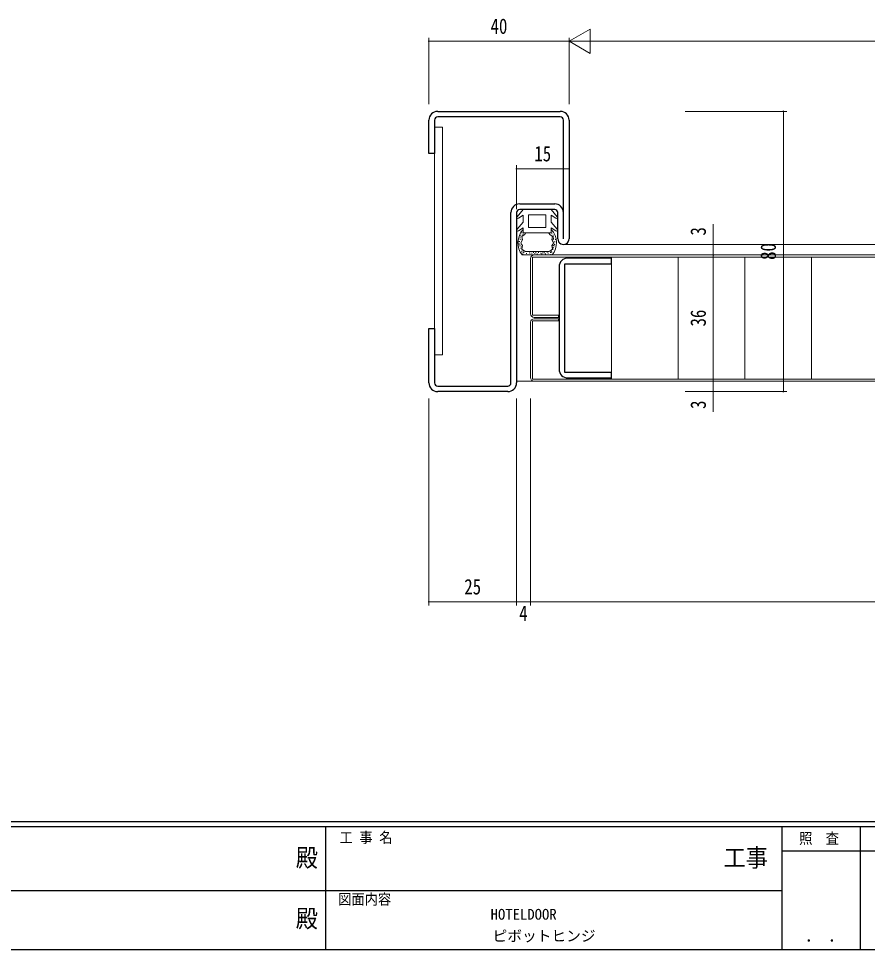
# Model space of a CAD drawing. Units: millimetres, scale not verified. Extents: x -397 to 397, y -282 to 282.
# Drawn here: x -96.5 to 145.7, y -282.1 to -16.4 of the extents above; entities that cross this region are included whole.
import ezdxf
from ezdxf.enums import TextEntityAlignment as Align

# ---------------------------------------------------------------- set-up
doc = ezdxf.new("R2010")
doc.units = ezdxf.units.MM
doc.header["$LTSCALE"] = 2
for name, color, linetype in [('0-1_USER1', 3, 'Continuous'), ('0-2_YKK_11', 7, 'Continuous'), ('0-7_YKK_ZWAK', 7, 'Continuous')]:
    doc.layers.add(name, color=color, linetype=linetype)
for name, color, linetype, lineweight in [('0-3_YKK_12', 2, 'Continuous', 18), ('0-4_YKK_13', 4, 'Continuous', 18), ('0-6_YKK_D', 6, 'Continuous', 18)]:
    doc.layers.add(name, color=color, linetype=linetype, lineweight=lineweight)
doc.styles.add('ＭＳ ゴシック', font='')
doc.styles.get('ＭＳ ゴシック').set_extended_font_data('MS Gothic')

msp = doc.modelspace()

# ---------------------------------------------------------------- linework, layer by layer
at = {"layer": '0-2_YKK_11'}
for p, q in [((23.112, -42.901), (58.112, -42.901)), ((58.112, -44.501), (23.112, -44.501)), ((20.612, -54.901), (20.612, -45.401)), ((22.212, -45.401), (22.212, -54.901)), ((59.012, -79.301), (59.012, -45.401)), ((60.612, -45.401), (60.612, -79.301)), ((22.212, -54.901), (20.612, -54.901)), ((46.512, -69.301), (56.512, -69.301)), ((56.512, -70.901), (46.512, -70.901)), ((44.012, -120.401), (44.012, -71.801)), ((45.612, -71.801), (45.612, -120.401)), ((57.412, -79.301), (57.412, -71.801)), ((72.762, -84.801), (60.262, -84.801)), ((72.762, -86.401), (72.762, -84.801)), ((57.762, -87.301), (57.762, -116.501)), ((59.362, -86.401), (72.762, -86.401)), ((59.362, -117.401), (59.362, -86.401)), ((20.612, -104.901), (22.212, -104.901)), ((20.612, -120.401), (20.612, -104.901)), ((22.212, -104.901), (22.212, -120.401)), ((72.762, -117.401), (59.362, -117.401)), ((60.262, -119.001), (72.762, -119.001)), ((72.762, -119.001), (72.762, -117.401)), ((23.112, -121.301), (43.112, -121.301)), ((43.112, -122.901), (23.112, -122.901))]:
    msp.add_line(p, q, dxfattribs=at)
for centre, radius, start, end in [((23.112, -45.401), 2.5, 90, 179.99998), ((23.112, -45.401), 0.9, 90, 179.99998), ((58.112, -45.401), 2.5, 0, 90), ((58.112, -45.401), 0.9, 0, 90), ((46.512, -71.801), 2.5, 90, 179.99998), ((46.512, -71.801), 0.9, 90, 179.99998), ((56.512, -71.801), 2.5, 0, 90), ((56.512, -71.801), 0.9, 0.00099, 90), ((59.012, -79.301), 1.6, 179.99946, 0), ((60.262, -87.301), 2.5, 90.00001, 179.99999), ((60.262, -116.501), 2.5, 180.00001, 269.99999), ((23.112, -120.401), 2.5, 179.99998, 270.00002), ((23.112, -120.401), 0.9, 179.99998, 270.00002), ((43.112, -120.401), 0.9, 270.00002, 0), ((43.112, -120.401), 2.5, 269.99967, 0)]:
    msp.add_arc(centre, radius, start, end, dxfattribs=at)
at = {"layer": '0-3_YKK_12'}
for p, q in [((59.012, -80.901), (262.212, -80.901)), ((275.612, -119.901), (45.612, -119.901))]:
    msp.add_line(p, q, dxfattribs=at)
at = {"layer": '0-4_YKK_13'}
for p, q in [((22.212, -47.401), (22.212, -112.401)), ((24.512, -47.401), (22.212, -47.401)), ((24.512, -112.401), (24.512, -47.401)), ((47.512, -70.901), (45.768, -72.979)), ((47.512, -70.901), (55.512, -70.901)), ((55.512, -70.901), (57.256, -72.979)), ((47.512, -72.52), (46.165, -73.421)), ((47.512, -72.52), (47.512, -74.501)), ((54.012, -72.401), (54.012, -76.101)), ((55.512, -72.52), (56.86, -73.421)), ((55.512, -72.52), (55.512, -74.501)), ((47.512, -74.501), (45.768, -76.579)), ((47.512, -76.12), (46.165, -77.021)), ((47.512, -76.12), (47.512, -77.601)), ((54.012, -76.101), (49.012, -76.101)), ((55.512, -74.501), (57.256, -76.579)), ((55.512, -76.12), (56.86, -77.021)), ((55.512, -76.12), (55.512, -77.601)), ((46.393, -79.418), (46.193, -79.418)), ((46.75, -79.004), (46.55, -79.004)), ((46.809, -78.441), (46.609, -78.441)), ((46.954, -79.525), (46.754, -79.525)), ((47.231, -77.561), (47.031, -77.561)), ((47.29, -78.265), (47.09, -78.265)), ((47.583, -77.936), (47.383, -77.936)), ((47.512, -77.601), (51.512, -77.601)), ((55.512, -77.601), (51.512, -77.601)), ((55.829, -77.667), (55.629, -77.667)), ((56.031, -79.596), (55.831, -79.596)), ((56.158, -78.288), (55.958, -78.288)), ((56.216, -78.675), (56.016, -78.675)), ((56.258, -79.429), (56.058, -79.429)), ((56.263, -79.098), (56.063, -79.098)), ((56.795, -79.513), (56.595, -79.513)), ((46.345, -80.169), (46.145, -80.169)), ((46.381, -80.706), (46.181, -80.706)), ((46.548, -80.026), (46.348, -80.026)), ((46.679, -80.849), (46.479, -80.849)), ((46.703, -81.266), (46.503, -81.266)), ((46.906, -81.982), (46.706, -81.982)), ((47.121, -81.601), (46.921, -81.601)), ((56.019, -81.911), (55.819, -81.911)), ((56.055, -81.672), (55.855, -81.672)), ((56.186, -81.171), (55.986, -81.171)), ((56.294, -81.899), (56.094, -81.899)), ((56.389, -80.718), (56.189, -80.718)), ((56.425, -80.121), (56.225, -80.121)), ((56.461, -81.302), (56.261, -81.302)), ((56.592, -80.909), (56.392, -80.909)), ((56.604, -80.145), (56.404, -80.145)), ((47.18, -82.996), (46.98, -82.996)), ((47.311, -82.519), (47.111, -82.519)), ((55.755, -83.901), (47.269, -83.901)), ((47.478, -83.605), (47.278, -83.605)), ((47.598, -83.104), (47.398, -83.104)), ((47.717, -82.758), (47.517, -82.758)), ((47.784, -83.206), (47.584, -83.206)), ((47.908, -83.867), (47.708, -83.867)), ((55.031, -82.901), (47.993, -82.901)), ((48.589, -83.492), (48.389, -83.492)), ((49.429, -83.028), (49.229, -83.028)), ((49.5, -83.421), (49.3, -83.421)), ((49.612, -84.901), (49.612, -100.701)), ((50.09, -83.367), (49.89, -83.367)), ((50.212, -84.501), (271.012, -84.501)), ((50.519, -83.224), (50.319, -83.224)), ((270.612, -83.901), (50.612, -83.901)), ((50.912, -83.51), (50.712, -83.51)), ((51.198, -83.171), (50.998, -83.171)), ((51.645, -83.582), (51.445, -83.582)), ((51.984, -83.171), (51.784, -83.171)), ((52.646, -83.403), (52.446, -83.403)), ((52.914, -83.546), (52.714, -83.546)), ((53.271, -83.313), (53.071, -83.313)), ((53.718, -83.331), (53.518, -83.331)), ((53.986, -83.599), (53.786, -83.599)), ((54.433, -83.117), (54.233, -83.117)), ((54.719, -83.403), (54.519, -83.403)), ((55.399, -83.199), (55.199, -83.199)), ((55.494, -83.748), (55.294, -83.748)), ((55.554, -82.817), (55.354, -82.817)), ((55.745, -83.115), (55.545, -83.115)), ((56.079, -82.376), (55.879, -82.376)), ((72.762, -119.301), (72.762, -84.501)), ((91.762, -119.301), (91.762, -84.501)), ((110.762, -119.301), (110.762, -84.501)), ((129.762, -119.301), (129.762, -84.501)), ((49.612, -118.901), (49.612, -103.101)), ((22.212, -112.401), (24.512, -112.401)), ((271.012, -119.301), (50.212, -119.301)), ((270.612, -119.901), (50.612, -119.901))]:
    msp.add_line(p, q, dxfattribs=at)
for points in [[(54.012, -72.401), (49.012, -72.401), (49.012, -76.101)], [(47.937, -78.012), (47.17, -78.602), (47.295, -79.562), (46.812, -80.401), (47.032, -80.797), (47.295, -81.24), (47.17, -82.199), (47.937, -82.79)], [(55.087, -82.79), (55.854, -82.199), (55.729, -81.24), (55.992, -80.797), (56.212, -80.401), (55.729, -79.562), (55.854, -78.602), (55.087, -78.012)], [(50.612, -101.701), (57.612, -101.701), (57.612, -101.101), (50.212, -101.101), (50.212, -84.501)], [(50.612, -102.101), (57.612, -102.101), (57.612, -102.701), (50.212, -102.701), (50.212, -119.301)]]:
    msp.add_lwpolyline(points, dxfattribs=at)
for centre, radius, start, end in [((45.998, -73.172), 0.3, 139.99756, 303.78886), ((57.027, -73.172), 0.3, 236.21114, 40.00244), ((45.998, -76.772), 0.3, 139.99756, 303.78886), ((51.512, -80.401), 5.5, 136.65824, 219.51963), ((51.512, -80.401), 5.5, 320.48036, 43.34175), ((57.027, -76.772), 0.3, 236.21114, 40.00244), ((51.512, -80.401), 4.3, 139.37051, 146.2499), ((51.512, -80.401), 4.3, 33.7499, 40.62928), ((50.612, -84.901), 1, 90, 180), ((50.612, -100.701), 1, 180, 270), ((50.612, -103.101), 1, 90, 180), ((50.612, -118.901), 1, 180, 270)]:
    msp.add_arc(centre, radius, start, end, dxfattribs=at)
at = {"layer": '0-6_YKK_D'}
for p, q in [((60.612, -22.901), (66.674, -19.401)), ((66.674, -26.401), (66.674, -19.401)), ((20.612, -40.901), (20.612, -21.901)), ((60.612, -22.901), (20.612, -22.901)), ((60.612, -40.901), (60.612, -21.901)), ((60.612, -40.901), (60.612, -21.901)), ((60.612, -22.901), (72.736, -22.901)), ((60.612, -22.901), (66.674, -26.401)), ((67.612, -22.901), (253.612, -22.901)), ((93.762, -42.901), (122.762, -42.901)), ((121.762, -122.901), (121.762, -42.901)), ((45.612, -70.801), (45.612, -58.301)), ((60.612, -78.301), (60.612, -58.301)), ((60.612, -59.301), (45.612, -59.301)), ((101.762, -80.901), (101.762, -75.115)), ((93.762, -80.901), (102.762, -80.901)), ((101.762, -83.901), (101.762, -80.901)), ((93.762, -83.901), (102.762, -83.901)), ((93.762, -83.901), (102.762, -83.901)), ((101.762, -83.901), (101.762, -119.901)), ((93.762, -119.901), (102.762, -119.901)), ((93.762, -119.901), (102.762, -119.901)), ((101.762, -119.901), (101.762, -122.901)), ((93.762, -122.901), (102.762, -122.901)), ((93.762, -122.901), (122.762, -122.901)), ((101.762, -122.901), (101.762, -128.686)), ((20.612, -124.901), (20.612, -183.901)), ((45.612, -124.901), (45.612, -183.901)), ((45.612, -124.901), (45.612, -183.901)), ((49.612, -124.901), (49.612, -183.901)), ((49.612, -124.901), (49.612, -183.901)), ((20.612, -182.901), (45.612, -182.901)), ((45.612, -182.901), (49.612, -182.901)), ((271.612, -182.901), (49.612, -182.901))]:
    msp.add_line(p, q, dxfattribs=at)
for centre, start, end in [((20.612, -22.901), 0, 180), ((20.612, -22.901), 180, 0), ((121.762, -42.901), 90, 270), ((121.762, -42.901), 270, 90), ((45.612, -59.301), 0, 180), ((45.612, -59.301), 180, 0), ((60.612, -59.301), 0, 180), ((60.612, -59.301), 180, 0), ((101.762, -80.901), 90, 270), ((101.762, -80.901), 270, 90), ((101.762, -83.901), 90, 270), ((101.762, -83.901), 90, 270), ((101.762, -83.901), 270, 90), ((101.762, -83.901), 270, 90), ((101.762, -119.901), 90, 270), ((101.762, -119.901), 90, 270), ((101.762, -119.901), 270, 90), ((101.762, -119.901), 270, 90), ((101.762, -122.901), 90, 270), ((101.762, -122.901), 270, 90), ((121.762, -122.901), 90, 270), ((121.762, -122.901), 270, 90), ((20.612, -182.901), 0, 180), ((20.612, -182.901), 180, 0), ((45.612, -182.901), 0, 180), ((45.612, -182.901), 0, 180), ((45.612, -182.901), 180, 0), ((45.612, -182.901), 180, 0), ((49.612, -182.901), 0, 180), ((49.612, -182.901), 0, 180), ((49.612, -182.901), 180, 0), ((49.612, -182.901), 180, 0)]:
    msp.add_arc(centre, 0.106, start, end, dxfattribs=at)
at = {"layer": '0-7_YKK_ZWAK'}
for p, q in [((376.1, -245.7), (-393.9, -245.7)), ((338.3, -247.1), (-393.9, -247.1)), ((-8.9, -247.1), (-8.9, -282.1)), ((121.3, -247.1), (121.3, -282.1)), ((143.7, -247.1), (143.7, -282.1)), ((189.484, -254.099), (121.3, -254.099)), ((-136.3, -265.299), (-7.5, -265.299)), ((-7.5, -265.299), (121.3, -265.299)), ((-393.9, -282.1), (338.3, -282.1))]:
    msp.add_line(p, q, dxfattribs=at)

# ---------------------------------------------------------------- texts
at = {"layer": '0-1_USER1', "style": 'ＭＳ ゴシック'}
for s, p in [('HOTELDOOR ', (38.217, -274.549)), ('ピボットヒンジ ', (38.777, -280.725))]:
    msp.add_text(s, height=3.079, dxfattribs=at).set_placement(p, align=Align.BOTTOM_LEFT)
at = {"layer": '0-6_YKK_D', "style": 'ＭＳ ゴシック', "width": 0.8}
for s, p in [('40', (38.212, -22.101)), ('15', (50.712, -58.501)), ('25', (30.712, -182.101)), ('4', (46.375, -189.701))]:
    msp.add_text(s, height=4.399, dxfattribs=at).set_placement(p, align=Align.BOTTOM_LEFT)
for s, p in [('3', (100.962, -78.358)), ('80', (120.962, -85.301)), ('36', (100.962, -104.301)), ('3', (100.962, -127.843))]:
    msp.add_text(s, height=4.399, rotation=90, dxfattribs=at).set_placement(p, align=Align.BOTTOM_LEFT)
at = {"layer": '0-7_YKK_ZWAK', "style": 'ＭＳ ゴシック', "width": 0.9}
for s, height, p in [('工 事 名', 3.079, (-4.888, -252.633)), ('照  査', 3.079, (126.289, -252.88)), ('殿', 5.132, (-17.382, -260.056)), ('工事', 5.132, (104.731, -260.056)), ('図面内容', 3.079, (-5.283, -270.248)), ('殿', 5.132, (-17.382, -277.378)), (' ． ．', 3.592, (125.755, -281.046))]:
    msp.add_text(s, height=height, dxfattribs=at).set_placement(p, align=Align.BOTTOM_LEFT)

doc.saveas('drawing.dxf')
